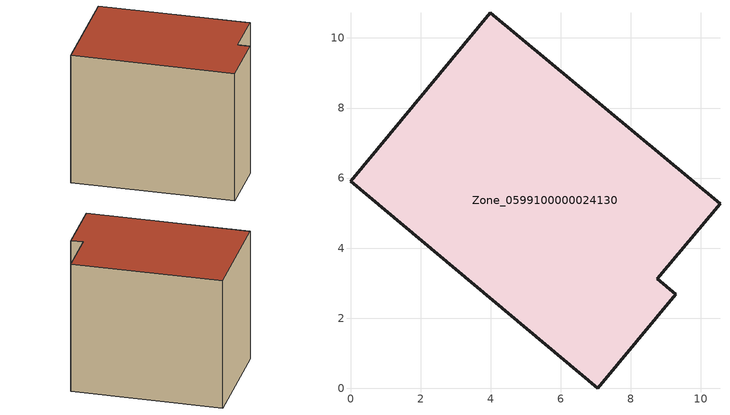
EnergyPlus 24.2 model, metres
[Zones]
Zone_0599100000024130
 floor ground (C_G): 0,5.91 3.99,10.72 10.55,5.27 8.76,3.12 9.29,2.68 7.06,0 z0
 wall outside (C_F): 3.99,10.72 0,5.91 7.06,0 9.29,2.68 8.76,3.12 10.55,5.27 3.99,10.72 z0:7.73
 roof outside (C_R): 0,5.91 7.06,0 9.29,2.68 8.76,3.12 10.55,5.27 3.99,10.72 z7.73
[BUILDING]
Pand.0599100000024130: North Axis=0; Terrain=City; Loads Convergence Tolerance Value=0.04; Temperature Convergence Tolerance Value=0.4; Solar Distribution=FullExterior; Maximum Number of Warmup Days=25; Minimum Number of Warmup Days=1
[Site:Location]
Rotterdam.The.Hague.AP_ZH_NLD Design_Conditions: Latitude=51.96; Longitude=4.45; Time Zone=1; Elevation=-4.5
[SITE:GROUNDTEMPERATURE:BUILDINGSURFACE]
18, 18, 18, 18, 18, 18, 18, 18, 18, 18, 18, 18
[MATERIAL] Thermal Absorptance=0.9; Solar Absorptance=0.7; Visible Absorptance=0.7
Name | Roughness | Thickness | Conductivity | Density | Specific Heat
G.TI.1946-1964 | MediumSmooth | 0.15 | 1 | 540 | 1210
F.TI.1946-1964 | Rough | 0.3 | 0.857143 | 1920 | 840
R.TI.1946-1964 | MediumRough | 0.2 | 0.277778 | 1500 | 1000
[CONSTRUCTION]
C_G: G.TI.1946-1964
C_F: F.TI.1946-1964
C_R: R.TI.1946-1964
[ZONE]
Zone_0599100000024130: Type=1; Multiplier=1; Ceiling Height=Autocalculate; Volume=Autocalculate; Floor Area=autocalculate; Part of Total Floor Area=Yes
[ZONEINFILTRATION:DESIGNFLOWRATE]
Infil_Zone_0599100000024130: Zone or ZoneList or Space or SpaceList=Zone_0599100000024130; Schedule=AlwaysOn; Design Flow Rate Calculation Method=Flow/Area; Flow Rate per Floor Area=0.003; Constant Term Coefficient=1; Temperature Term Coefficient=0; Velocity Term Coefficient=0; Velocity Squared Term Coefficient=0
[HVACTEMPLATE:ZONE:IDEALLOADSAIRSYSTEM]
Zone_0599100000024130: Maximum Heating Supply Air Temperature=50; Minimum Cooling Supply Air Temperature=13; Maximum Heating Supply Air Humidity Ratio=0.0156; Minimum Cooling Supply Air Humidity Ratio=0.0077; Heating Limit=NoLimit; Cooling Limit=NoLimit; Dehumidification Control Type=ConstantSensibleHeatRatio; Cooling Sensible Heat Ratio=0.7; Dehumidification Setpoint=60; Humidification Control Type=None; Humidification Setpoint=30; Outdoor Air Method=None; Outdoor Air Flow Rate per Person=0.00944; Outdoor Air Flow Rate per Zone Floor Area=0; Outdoor Air Flow Rate per Zone=0; Demand Controlled Ventilation Type=None; Outdoor Air Economizer Type=NoEconomizer; Heat Recovery Type=None; Sensible Heat Recovery Effectiveness=0.7; Latent Heat Recovery Effectiveness=0.65
[ZONECONTROL:THERMOSTAT]
ThermostatControl_Zone_0599100000024130: Zone or ZoneList=Zone_0599100000024130; Control Type Schedule=DualSetpointControlType; Control 1=Thermostat_Zone_0599100000024130; Temperature Difference Between Cutout And Setpoint=0
[THERMOSTATSETPOINT:DUALSETPOINT]
Thermostat_Zone_0599100000024130: Heating Setpoint Temperature Schedule=HeatingSetpoint_Zone_0599100000024130; Cooling Setpoint Temperature Schedule=CoolingSetpoint_Zone_0599100000024130
[SCHEDULE:COMPACT]
HeatingSetpoint_Zone_0599100000024130: Through: 12/31, For: AllDays, Until: 24:00, 21
CoolingSetpoint_Zone_0599100000024130: Through: 12/31, For: AllDays, Until: 24:00, 24
DualSetpointControlType: Through: 12/31, For: AllDays, Until: 24:00, 4
AlwaysOn: Through: 12/31, For: AllDays, Until: 24:00, 1
